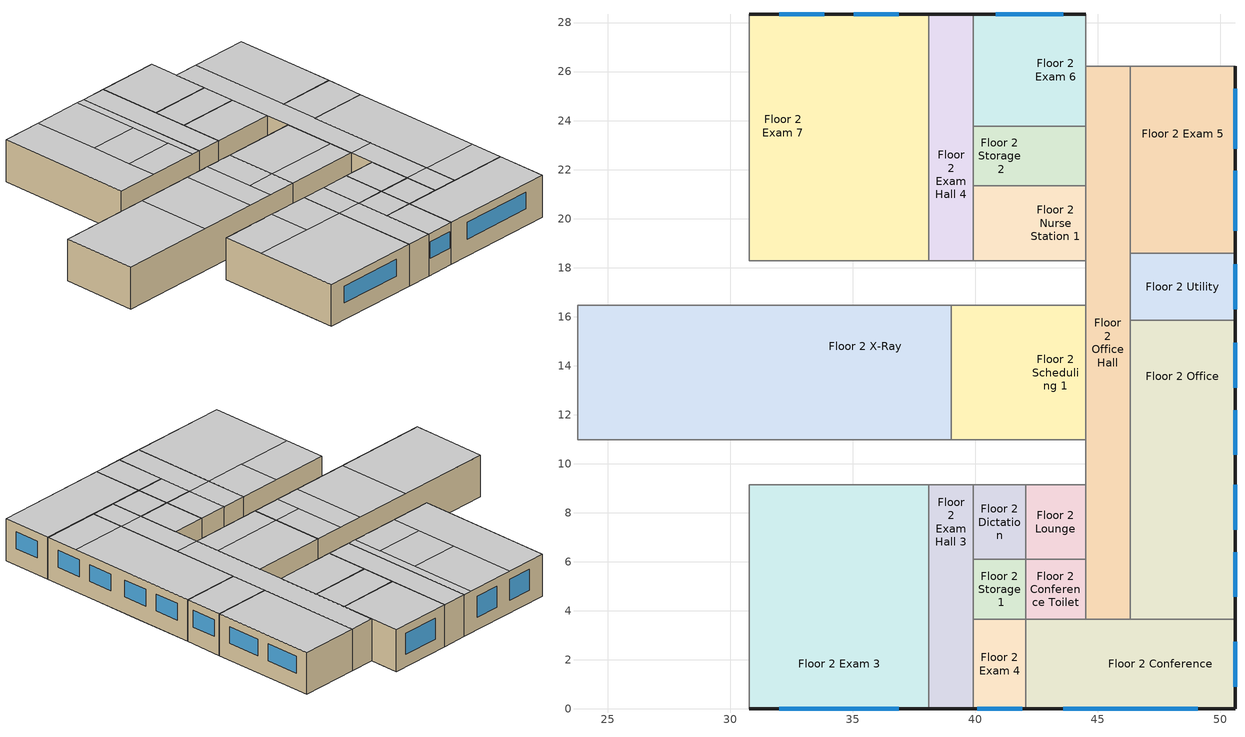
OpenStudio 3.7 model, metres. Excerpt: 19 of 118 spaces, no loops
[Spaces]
Floor 2 Exam 7
 floor to Floor 1 IT Room: 37.8,28.35 37.8,25.91 33.53,25.91 33.53,28.35 z3.05
 floor to Floor 1 IT Hall: 38.1,25.91 38.1,24.38 33.53,24.38 33.53,25.91 z3.05
 floor to Floor 1 Soil Hold: 38.1,28.35 38.1,25.91 37.8,25.91 37.8,28.35 z3.05
 floor to Floor 1 Lounge: 33.53,28.35 33.53,19.2 30.78,19.2 30.78,28.35 z3.05
 floor to Floor 1 Operating Room 3: 38.1,24.38 38.1,19.2 33.53,19.2 33.53,24.38 z3.05
 floor to Floor 1 Locker Room Hall: 38.1,19.2 38.1,18.29 30.78,18.29 30.78,19.2 z3.05
 wall outside: 38.1,28.35 30.78,28.35 z3.05:6.1
 wall to Floor 2 Exam Hall 5: 30.78,28.35 30.78,18.29 z3.05:6.1
 wall to Floor 2 Exam Hall 4: 38.1,18.29 38.1,28.35 z3.05:6.1
 wall to Floor 2 Work Hall: 30.78,18.29 38.1,18.29 z3.05:6.1
 window: 33.83,28.35 32,28.35 / 36.88,28.35 35.05,28.35 z3.96:5.49
 ceiling to Floor 3 Storage 2: 37.49,18.29 37.49,20.42 33.83,20.42 33.83,18.29 z6.1
 ceiling to Floor 3 Lounge: 38.1,18.29 38.1,28.35 37.49,28.35 37.49,18.29 z6.1
 ceiling to Floor 3 Lounge Toilet: 37.49,23.47 37.49,28.35 33.83,28.35 33.83,23.47 z6.1
 ceiling to Floor 3 Locker: 37.49,20.42 37.49,23.47 33.83,23.47 33.83,20.42 z6.1
 ceiling to Floor 3 Office: 33.83,18.29 33.83,28.35 30.78,28.35 30.78,18.29 z6.1
Floor 2 Exam 3
 floor to Floor 1 Recovery Room: 38.1,3.66 38.1,0 30.78,0 30.78,3.66 z3.05
 floor to Floor 1 Dictation: 34.75,9.14 34.75,8.84 32,8.84 32,9.14 z3.05
 floor to Floor 1 Nurse Toilet: 37.49,8.84 37.49,6.1 35.66,6.1 35.66,8.84 z3.05
 floor to Floor 1 Soil Work: 38.1,9.14 38.1,6.1 37.49,6.1 37.49,9.14 z3.05
 floor to Floor 1 Nurse Station: 32,8.84 32,6.1 30.78,6.1 30.78,8.84 z3.05
 floor to Floor 1 PACU: 35.66,8.84 35.66,6.1 32,6.1 32,8.84 z3.05
 floor to Floor 1 Nurse Hall: 38.1,6.1 38.1,3.66 30.78,3.66 30.78,6.1 z3.05
 floor to Floor 1 Clean: 32,9.14 32,8.84 30.78,8.84 30.78,9.14 z3.05
 floor to Floor 1 Soil: 37.49,9.14 37.49,8.84 34.75,8.84 34.75,9.14 z3.05
 wall outside: 30.78,0 38.1,0 z3.05:6.1
 wall to Floor 2 Exam Hall 2: 30.78,9.14 30.78,0 z3.05:6.1
 wall to Floor 2 Reception Hall: 38.1,9.14 30.78,9.14 z3.05:6.1
 wall to Floor 2 Exam Hall 3: 38.1,0 38.1,9.14 z3.05:6.1
 window: 32,0 36.88,0 z4.27:5.49
 ceiling to Floor 3 Physical Therapy 2: 38.1,6.1 38.1,9.14 35.05,9.14 35.05,6.1 z6.1
 ceiling to Floor 3 Physical Therapy 1: 38.1,0 38.1,6.1 30.78,6.1 30.78,0 z6.1
 ceiling to Floor 3 Treatment: 35.05,6.1 35.05,9.14 30.78,9.14 30.78,6.1 z6.1
Floor 2 Office
 floor to Floor 1 Operating Room 1: 50.6,7.01 50.6,3.66 46.33,3.66 46.33,7.01 z3.05
 floor to Floor 1 Sub-Sterile: 50.6,11.28 50.6,7.01 46.33,7.01 46.33,11.28 z3.05
 floor to Floor 1 Operating Room 2: 50.6,15.85 50.6,11.28 46.33,11.28 46.33,15.85 z3.05
 wall outside: 50.6,3.66 50.6,15.85 z3.05:6.1
 wall to Floor 2 Utility: 50.6,15.85 46.33,15.85 z3.05:6.1
 wall to Floor 2 Office Hall: 46.33,15.85 46.33,3.66 z3.05:6.1
 wall to Floor 2 Conference: 46.33,3.66 50.6,3.66 z3.05:6.1
 window: 50.6,10.36 50.6,12.19 / 50.6,4.57 50.6,6.4 / 50.6,13.11 50.6,14.94 z4.27:5.49; 50.6,7.32 50.6,9.14 z4.25:5.47
 ceiling to Floor 3 Work: 50.6,6.1 50.6,15.85 46.33,15.85 46.33,6.1 z6.1
 ceiling to Floor 3 Physical Therapy 1: 50.6,3.66 50.6,6.1 46.33,6.1 46.33,3.66 z6.1
Floor 2 Office Hall
 floor to Floor 1 Scrub: 46.33,11.28 46.33,7.01 44.5,7.01 44.5,11.28 z3.05
 floor to Floor 1 Utility Janitor: 46.33,20.73 46.33,18.59 44.5,18.59 44.5,20.73 z3.05
 floor to Floor 1 Utility Room: 46.33,26.21 46.33,20.73 44.5,20.73 44.5,26.21 z3.05
 floor to Floor 1 Operating Room 1: 46.33,7.01 46.33,3.66 44.5,3.66 44.5,7.01 z3.05
 floor to Floor 1 Operating Room 2: 46.33,18.59 46.33,11.28 44.5,11.28 44.5,18.59 z3.05
 wall to Floor 2 Storage 2: 44.5,23.77 44.5,21.34 z3.05:6.1
 wall to Floor 2 Utility: 46.33,15.85 46.33,18.59 z3.05:6.1
 wall to Floor 2 Reception Hall: 44.5,10.97 44.5,9.14 z3.05:6.1
 wall to Floor 2 Exam 6: 44.5,26.21 44.5,23.77 z3.05:6.1
 wall to Floor 2 Work Hall: 44.5,18.29 44.5,16.46 z3.05:6.1
 wall to Floor 2 Exam 5: 46.33,18.59 46.33,26.21 z3.05:6.1
 wall to Floor 2 Nurse Station 1: 44.5,21.34 44.5,18.29 z3.05:6.1
 wall to Floor 2 Lounge: 44.5,9.14 44.5,6.1 z3.05:6.1
 wall to Floor 2 Conference Toilet: 44.5,6.1 44.5,3.66 z3.05:6.1
 wall to Floor 2 Scheduling 1: 44.5,16.46 44.5,10.97 z3.05:6.1
 wall to NE Stair: 46.33,26.21 44.5,26.21 z3.05:6.1
 wall to Floor 2 Conference: 44.5,3.66 46.33,3.66 z3.05:6.1
 ceiling to Floor 3 Physical Therapy 1: 46.33,3.66 46.33,6.1 44.5,6.1 44.5,3.66 z6.1
 ceiling to Floor 3 Mechanical Hall: 46.33,10.97 46.33,26.21 44.5,26.21 44.5,10.97 z6.1
 ceiling to Floor 3 Physical Therapy 2: 46.33,6.1 46.33,10.97 44.5,10.97 44.5,6.1 z6.1
Floor 2 Exam Hall 3
 floor to Floor 1 Nurse Hall: 39.93,6.1 39.93,3.66 38.1,3.66 38.1,6.1 z3.05
 floor to Floor 1 Recovery Room: 39.32,3.66 39.32,0 38.1,0 38.1,3.66 z3.05
 floor to Floor 1 Soil Work: 39.93,9.14 39.93,6.1 38.1,6.1 38.1,9.14 z3.05
 floor to Floor 1 Anesthesia: 39.93,3.66 39.93,0 39.32,0 39.32,3.66 z3.05
 wall outside: 38.1,0 39.93,0 z3.05:6.1
 wall to Floor 2 Dictation: 39.93,6.1 39.93,9.14 z3.05:6.1
 wall to Floor 2 Reception Hall: 39.93,9.14 38.1,9.14 z3.05:6.1
 wall to Floor 2 Storage 1: 39.93,3.66 39.93,6.1 z3.05:6.1
 wall to Floor 2 Exam 4: 39.93,0 39.93,3.66 z3.05:6.1
 ceiling to Floor 3 Physical Therapy 1: 39.93,0 39.93,6.1 38.1,6.1 38.1,0 z6.1
 ceiling to Floor 3 Physical Therapy 2: 39.93,6.1 39.93,9.14 38.1,9.14 38.1,6.1 z6.1
Floor 2 Nurse Station 1
 floor to Floor 1 Locker Room Hall: 42.06,19.2 42.06,18.29 39.93,18.29 39.93,19.2 z3.05
 floor to Floor 1 Operating Room 3: 42.06,21.34 42.06,19.2 39.93,19.2 39.93,21.34 z3.05
 floor to Floor 1 Sterile Hall: 44.5,21.34 44.5,18.29 42.06,18.29 42.06,21.34 z3.05
 wall to Floor 2 Exam Hall 4: 39.93,21.34 39.93,18.29 z3.05:6.1
 wall to Floor 2 Work Hall: 39.93,18.29 44.5,18.29 z3.05:6.1
 wall to Floor 2 Storage 2: 44.5,21.34 39.93,21.34 z3.05:6.1
 ceiling to Floor 3 Lounge: 44.5,18.29 44.5,21.34 39.93,21.34 39.93,18.29 z6.1
Floor 2 Storage 2
 floor to Floor 1 Utility Hall: 44.5,23.77 44.5,23.47 42.06,23.47 42.06,23.77 z3.05
 floor to Floor 1 Operating Room 3: 42.06,23.77 42.06,21.34 39.93,21.34 39.93,23.77 z3.05
 floor to Floor 1 Sterile Hall: 44.5,23.47 44.5,21.34 42.06,21.34 42.06,23.47 z3.05
 wall to Floor 2 Exam Hall 4: 39.93,23.77 39.93,21.34 z3.05:6.1
 wall to Floor 2 Exam 6: 44.5,23.77 39.93,23.77 z3.05:6.1
 ceiling to Floor 3 Lounge: 44.5,21.34 44.5,23.77 39.93,23.77 39.93,21.34 z6.1
Floor 2 X-Ray
 floor to Floor 1 Soil: 37.49,13.11 37.49,10.97 34.75,10.97 34.75,13.11 z3.05
 floor to Floor 1 Sterile Storage: 39.01,16.46 39.01,13.11 32,13.11 32,16.46 z3.05
 floor to Floor 1 Nourishment: 29.26,16.46 29.26,10.97 27.13,10.97 27.13,16.46 z3.05
 floor to Floor 1 Clean: 32,13.11 32,10.97 29.26,10.97 29.26,13.11 z3.05
 floor to Floor 1 Humid: 32,14.94 32,13.11 29.26,13.11 29.26,14.94 z3.05
 floor to Floor 1 Dictation: 34.75,13.11 34.75,10.97 32,10.97 32,13.11 z3.05
 floor to Floor 1 Pre-Op Room 2: 27.13,16.46 27.13,10.97 23.77,10.97 23.77,16.46 z3.05
 floor to Floor 1 Clean Work: 39.01,13.11 39.01,10.97 37.49,10.97 37.49,13.11 z3.05
 floor to Floor 1 Nurse Janitor: 32,16.46 32,14.94 29.26,14.94 29.26,16.46 z3.05
 wall to Floor 2 Scheduling 1: 39.01,10.97 39.01,16.46 z3.05:6.1
 wall to Floor 2 Reception Hall: 23.77,10.97 39.01,10.97 z3.05:6.1
 wall to Floor 2 Work Hall: 39.01,16.46 23.77,16.46 z3.05:6.1
 wall to Floor 2 Scheduling 2: 23.77,16.46 23.77,10.97 z3.05:6.1
 ceiling to Floor 3 Humid: 36.88,10.97 36.88,16.46 35.05,16.46 35.05,10.97 z6.1
 ceiling to Floor 3 Treatment: 35.05,10.97 35.05,16.46 30.78,16.46 30.78,10.97 z6.1
 ceiling to Floor 3 Undeveloped 1: 30.78,10.97 30.78,16.46 23.77,16.46 23.77,10.97 z6.1
 ceiling to Floor 3 Physical Therapy Toilet: 39.01,12.8 39.01,16.46 36.88,16.46 36.88,12.8 z6.1
 ceiling to Floor 3 Dressing Room: 39.01,10.97 39.01,12.8 36.88,12.8 36.88,10.97 z6.1
Floor 2 Lounge
 floor to Floor 1 Sterile Hall: 44.5,9.14 44.5,6.1 42.06,6.1 42.06,9.14 z3.05
 wall to Floor 2 Reception Hall: 44.5,9.14 42.06,9.14 z3.05:6.1
 wall to Floor 2 Conference Toilet: 42.06,6.1 44.5,6.1 z3.05:6.1
 wall to Floor 2 Dictation: 42.06,9.14 42.06,6.1 z3.05:6.1
 ceiling to Floor 3 Physical Therapy 2: 44.5,6.1 44.5,9.14 42.06,9.14 42.06,6.1 z6.1
Floor 2 Exam Hall 4
 floor to Floor 1 Operating Room 3: 39.93,24.38 39.93,19.2 38.1,19.2 38.1,24.38 z3.05
 floor to Floor 1 Locker Room Hall: 39.93,19.2 39.93,18.29 38.1,18.29 38.1,19.2 z3.05
 floor to Floor 1 IT Hall: 39.93,25.91 39.93,24.38 38.1,24.38 38.1,25.91 z3.05
 floor to Floor 1 Soil Hold: 39.93,28.35 39.93,25.91 38.1,25.91 38.1,28.35 z3.05
 wall outside: 39.93,28.35 38.1,28.35 z3.05:6.1
 wall to Floor 2 Exam 6: 39.93,23.77 39.93,28.35 z3.05:6.1
 wall to Floor 2 Work Hall: 38.1,18.29 39.93,18.29 z3.05:6.1
 ceiling to Floor 3 Lounge: 39.93,18.29 39.93,28.35 38.1,28.35 38.1,18.29 z6.1
Floor 2 Scheduling 1
 floor to Floor 1 Sterile Storage: 42.06,16.46 42.06,13.11 39.01,13.11 39.01,16.46 z3.05
 floor to Floor 1 Clean Work: 42.06,13.11 42.06,10.97 39.01,10.97 39.01,13.11 z3.05
 floor to Floor 1 Sterile Hall: 44.5,16.46 44.5,10.97 42.06,10.97 42.06,16.46 z3.05
 wall to Floor 2 Work Hall: 44.5,16.46 39.01,16.46 z3.05:6.1
 wall to Floor 2 Reception Hall: 39.01,10.97 44.5,10.97 z3.05:6.1
 ceiling to Floor 3 Utility: 44.5,12.8 44.5,16.46 39.01,16.46 39.01,12.8 z6.1
 ceiling to Floor 3 Storage 1: 44.5,10.97 44.5,12.8 39.01,12.8 39.01,10.97 z6.1
Floor 2 Exam 6
 floor to Floor 1 Operating Room 3: 42.06,24.38 42.06,23.77 39.93,23.77 39.93,24.38 z3.05
 floor to Floor 1 IT Hall: 42.06,25.91 42.06,24.38 39.93,24.38 39.93,25.91 z3.05
 floor to Floor 1 Utility Hall: 44.5,28.35 44.5,23.77 42.06,23.77 42.06,28.35 z3.05
 floor to Floor 1 Bio Haz: 42.06,28.35 42.06,25.91 39.93,25.91 39.93,28.35 z3.05
 wall outside: 44.5,28.35 39.93,28.35 z3.05:6.1
 wall to NE Stair: 44.5,26.21 44.5,28.35 z3.05:6.1
 window: 43.59,28.35 40.84,28.35 z3.96:5.49
 ceiling to Floor 3 Lounge: 44.5,23.77 44.5,28.35 39.93,28.35 39.93,23.77 z6.1
Floor 2 Conference
 floor to Floor 1 Operating Room 1: 50.6,3.66 50.6,0 44.5,0 44.5,3.66 z3.05
 floor to Floor 1 Sterile Hall: 44.5,3.66 44.5,0 42.06,0 42.06,3.66 z3.05
 wall outside: 42.06,0 50.6,0 50.6,3.66 z3.05:6.1
 wall to Floor 2 Conference Toilet: 44.5,3.66 42.06,3.66 z3.05:6.1
 wall to Floor 2 Exam 4: 42.06,3.66 42.06,0 z3.05:6.1
 window: 50.6,0.91 50.6,2.74 / 43.59,0 49.07,0 z4.27:5.49
 ceiling to Floor 3 Physical Therapy 1: 50.6,0 50.6,3.66 42.06,3.66 42.06,0 z6.1
Floor 2 Exam 5
 floor to Floor 1 Utility Room: 50.6,26.21 50.6,20.73 46.33,20.73 46.33,26.21 z3.05
 floor to Floor 1 Electrical Room: 50.6,20.73 50.6,18.59 46.33,18.59 46.33,20.73 z3.05
 wall outside: 50.6,18.59 50.6,26.21 z3.05:6.1
 wall to Floor 2 Utility: 46.33,18.59 50.6,18.59 z3.05:6.1
 wall to NE Stair: 50.6,26.21 46.33,26.21 z3.05:6.1
 window: 50.6,19.51 50.6,21.95 / 50.6,22.86 50.6,25.3 z4.27:5.49
 ceiling to Floor 3 Mechanical: 50.6,18.59 50.6,26.21 46.33,26.21 46.33,18.59 z6.1
Floor 2 Dictation
 floor to Floor 1 Soil Work: 42.06,9.14 42.06,6.1 39.93,6.1 39.93,9.14 z3.05
 wall to Floor 2 Reception Hall: 42.06,9.14 39.93,9.14 z3.05:6.1
 wall to Floor 2 Storage 1: 39.93,6.1 42.06,6.1 z3.05:6.1
 ceiling to Floor 3 Physical Therapy 2: 42.06,6.1 42.06,9.14 39.93,9.14 39.93,6.1 z6.1
Floor 2 Exam 4
 floor to Floor 1 Anesthesia: 42.06,3.66 42.06,0 39.93,0 39.93,3.66 z3.05
 wall outside: 39.93,0 42.06,0 z3.05:6.1
 wall to Floor 2 Storage 1: 42.06,3.66 39.93,3.66 z3.05:6.1
 window: 40.08,0 41.91,0 z4.27:5.49
 ceiling to Floor 3 Physical Therapy 1: 42.06,0 42.06,3.66 39.93,3.66 39.93,0 z6.1
Floor 2 Storage 1
 floor to Floor 1 Nurse Hall: 42.06,6.1 42.06,3.66 39.93,3.66 39.93,6.1 z3.05
 wall to Floor 2 Conference Toilet: 42.06,3.66 42.06,6.1 z3.05:6.1
 ceiling to Floor 3 Physical Therapy 1: 42.06,3.66 42.06,6.1 39.93,6.1 39.93,3.66 z6.1
Floor 2 Utility
 floor to Floor 1 Operating Room 2: 50.6,18.59 50.6,15.85 46.33,15.85 46.33,18.59 z3.05
 wall outside: 50.6,15.85 50.6,18.59 z3.05:6.1
 window: 50.6,16.31 50.6,18.14 z4.27:5.49
 ceiling to Floor 3 Work: 50.6,15.85 50.6,18.59 46.33,18.59 46.33,15.85 z6.1
Floor 2 Conference Toilet
 floor to Floor 1 Sterile Hall: 44.5,6.1 44.5,3.66 42.06,3.66 42.06,6.1 z3.05
 ceiling to Floor 3 Physical Therapy 1: 44.5,3.66 44.5,6.1 42.06,6.1 42.06,3.66 z6.1
[Site]
Atlanta-Hartsfield Jackson Intl AP_GA_USA: Latitude {deg}=33.63; Longitude {deg}=-84.43; Time Zone {hr}=-5; Elevation {m}=308; Terrain=City
[Building]
-Outpatient-ASHRAE 169-2013-3A created: 2026-01-24 15:13:09 -0500: North Axis {deg}=0; Default Construction Set=90.1-2013 - Outpatient - ASHRAE 169-2013-3A; Standards Number of Stories=3; Standards Number of Above Ground Stories=3; Standards Building Type=Outpatient
[ClimateZones]
Climate Zone Institution Name 1=ASHRAE; Climate Zone Document Name 1=ANSI/ASHRAE Standard 169; Climate Zone Document Year 1=2006; Climate Zone Value 1=3A
[Site:WaterMainsTemperature]
Calculation Method=Correlation; Annual Average Outdoor Air Temperature {C}=16.6; Maximum Difference In Monthly Average Outdoor Air Temperatures {deltaC}=22.5
[SizingPeriod:DesignDay] Barometric Pressure {Pa}=97621; Rain Indicator=No; Snow Indicator=No; Day of Month=21; Daylight Saving Time Indicator=No; Humidity Condition Type=Wetbulb; Dry-Bulb Temperature Range Modifier Type=DefaultMultipliers
Name | Maximum Dry-Bulb Temperature {C} | Daily Dry-Bulb Temperature Range {deltaC} | Wind Speed {m/s} | Wind Direction {deg} | Month | Day Type | Wetbulb or DewPoint at Maximum Dry-Bulb {C} | Solar Model Indicator | ASHRAE Clear Sky Optical Depth for Beam Irradiance | ASHRAE Clear Sky Optical Depth for Diffuse Irradiance | Sky Clearness
Atlanta-Hartsfield.Jackson.Intl.AP_GA_USA Ann Clg .4% Condns DB=>MWB | 34.4 | 9.5 | 4 | 300 | 7 | SummerDesignDay | 23.5 | ASHRAETau | 0.556 | 1.779
Atlanta-Hartsfield.Jackson.Intl.AP_GA_USA Ann Htg 99.6% Condns DB | -6.3 | 0 | 5.3 | 320 | 1 | WinterDesignDay | -6.3 | ASHRAEClearSky |  |  | 0
[Site:GroundTemperature:FCfactorMethod]
January Ground Temperature {C}=16; February Ground Temperature {C}=11.9; March Ground Temperature {C}=7.7; April Ground Temperature {C}=4; May Ground Temperature {C}=7.9; June Ground Temperature {C}=13.8; July Ground Temperature {C}=17.2; August Ground Temperature {C}=20.8; September Ground Temperature {C}=24.8; October Ground Temperature {C}=26.1; November Ground Temperature {C}=26.5; December Ground Temperature {C}=22.5
[Material:NoMass] Thermal Absorptance=0.9; Solar Absorptance=0.7
Name | Roughness | Thermal Resistance {m2-K/W} | Visible Absorptance
CP02 CARPET PAD | VeryRough | 0.21648 | 0.8
Typical Insulation R-10.94 | Smooth | 1.92744 | 0.7
Typical Carpet Pad | Smooth | 0.21648 | 0.8
Typical Insulation R-10.81 | Smooth | 1.90342 | 0.7
Typical Insulation R-24.52 | Smooth | 4.31889 | 0.7
Typical Insulation R-0.58 | Smooth | 0.101875 | 0.7
Typical Insulation R-1.15 | Smooth | 0.202527 | 0.7
[Material]
Name | Roughness | Thickness {m} | Conductivity {W/m-K} | Density {kg/m3} | Specific Heat {J/kg-K} | Thermal Absorptance | Solar Absorptance | Visible Absorptance
100mm Normalweight concrete floor | MediumSmooth | 0.1016 | 2.31 | 2322 | 832
G01 13mm gypsum board | Smooth | 0.0127 | 0.16 | 800 | 1090 | 0.9 | 0.7 | 0.5
4 in. Normalweight Concrete Floor | MediumRough | 0.1016 | 2.31 | 2322 | 832 | 0.9 | 0.7 | 0.7
25mm Stucco | Smooth | 0.0254 | 0.72 | 1856 | 840 | 0.9 | 0.7 | 0.7
5/8 in. Gypsum Board | MediumSmooth | 0.0159 | 0.16 | 800 | 1090 | 0.9 | 0.7 | 0.7
Roof Membrane - Highly Reflective | VeryRough | 0.0095 | 0.16 | 1121.29 | 1460 | 0.75 | 0.45 | 0.7
Metal Roof Surface; F08 Metal surface | Smooth | 0.0008 | 45.28 | 7824 | 500 | 0.9 | 0.7 | 0.7
8 in. Normalweight Concrete Floor | MediumRough | 0.2032 | 2.31 | 2322 | 832 | 0.9 | 0.7 | 0.7
8 in. Concrete Block Basement Wall | MediumRough | 0.2032 | 1.326 | 1842 | 912 | 0.9 | 0.7 | 0.7
G05 25mm wood | MediumSmooth | 0.0254 | 0.15 | 608 | 1630 | 0.9 | 0.5 | 0.5
Std Wood 6inch | MediumSmooth | 0.15 | 0.12 | 540 | 1210 | 0.9 | 0.7 | 0.7
[DefaultConstructionSet]
90.1-2013 - Outpatient - ASHRAE 169-2013-3A: Default Exterior Surface Constructions=Default Surface Constructions 1; Default Interior Surface Constructions=Default Surface Constructions 2; Default Ground Contact Surface Constructions=Default Surface Constructions 3; Default Exterior SubSurface Constructions=Default Sub Surface Constructions 1; Default Interior SubSurface Constructions=Default Sub Surface Constructions 2; Interior Partition Construction=Typical Interior Partition
[DefaultSurfaceConstructions]
Name | Floor Construction | Wall Construction | Roof Ceiling Construction
Default Surface Constructions 1 | Typical Insulated Exterior Mass Floor R-13.51 | Typical Insulated Steel Framed Exterior Wall R-12.99 | Typical IEAD Roof - Highly Reflective R-25.64
Default Surface Constructions 2 | Typical Interior Floor | Typical Interior Wall | Typical Interior Ceiling
Default Surface Constructions 3 | Typical Insulated Carpeted 8in Slab Floor | Typical Insulated Basement Mass Wall
[Construction]
Typical Insulated Exterior Mass Floor R-13.51: Typical Insulation R-10.94, 4 in. Normalweight Concrete Floor, Typical Carpet Pad
Typical Insulated Steel Framed Exterior Wall R-12.99: 25mm Stucco, 5/8 in. Gypsum Board, Typical Insulation R-10.81, 5/8 in. Gypsum Board
Typical IEAD Roof - Highly Reflective R-25.64: Roof Membrane - Highly Reflective, Typical Insulation R-24.52, Metal Roof Surface
Typical Interior Floor: 100mm Normalweight concrete floor, CP02 CARPET PAD
Typical Interior Wall: G01 13mm gypsum board, G01 13mm gypsum board
Typical Interior Ceiling: CP02 CARPET PAD, 100mm Normalweight concrete floor
Typical Insulated Carpeted 8in Slab Floor: 8 in. Normalweight Concrete Floor, Typical Carpet Pad
Typical Insulated Basement Mass Wall: 8 in. Concrete Block Basement Wall
U 0.55 SHGC 0.25: Glass_2175_LayerAvg, Gap_1_W_0_0032, Glass_2022F_LayerAvg
Typical Insulated Metal Door R-1.43: F08 Metal surface, Typical Insulation R-0.58
U 0.60 SHGC 0.25 Dbl 2.5mm air: Glass_2175_LayerAvg, Gap_1_W_0_0025, Glass_2022F_LayerAvg
Typical Overhead Door R-2.0: Typical Insulation R-1.15
Window_U_0.55_SHGC_0.35_Skylight_Frame_Width_0.709_in: Glass_2052_LayerAvg, Gap_1_W_0_0038, Glass_2027F_LayerAvg
Typical Interior Window: Clear 3mm
Typical Interior Door; Typical Interior Partition: G05 25mm wood
InteriorFurnishings: Std Wood 6inch
[DefaultSubSurfaceConstructions]
Name | Fixed Window Construction | Operable Window Construction | Door Construction | Glass Door Construction | Overhead Door Construction | Skylight Construction | Tubular Daylight Dome Construction | Tubular Daylight Diffuser Construction
Default Sub Surface Constructions 1 | U 0.55 SHGC 0.25 | U 0.55 SHGC 0.25 | Typical Insulated Metal Door R-1.43 | U 0.60 SHGC 0.25 Dbl 2.5mm air | Typical Overhead Door R-2.0 | Window_U_0.55_SHGC_0.35_Skylight_Frame_Width_0.709_in | Typical Interior Window | Typical Interior Window
Default Sub Surface Constructions 2 | Typical Interior Window | Typical Interior Window | Typical Interior Door
[WindowMaterial:Glazing] Optical Data Type=SpectralAverage; Infrared Transmittance at Normal Incidence=0; Back Side Infrared Hemispherical Emissivity=0.84; Dirt Correction Factor for Solar and Visible Transmittance=1; Solar Diffusing=No
Name | Thickness {m} | Solar Transmittance at Normal Incidence | Front Side Solar Reflectance at Normal Incidence | Back Side Solar Reflectance at Normal Incidence | Visible Transmittance at Normal Incidence | Front Side Visible Reflectance at Normal Incidence | Back Side Visible Reflectance at Normal Incidence | Front Side Infrared Hemispherical Emissivity | Conductivity {W/m-K}
Glass_2175_LayerAvg | 0.0086 | 0.167758 | 0.217606 | 0.437978 | 0.416044 | 0.078729 | 0.10654 | 0.84 | 1
Glass_2022F_LayerAvg | 0.0039 | 0.355897 | 0.394095 | 0.265645 | 0.677694 | 0.042734 | 0.05547 | 0.046 | 1
Glass_2052_LayerAvg | 0.00837 | 0.507767 | 0.054228 | 0.0544931 | 0.586833 | 0.05805 | 0.058397 | 0.84 | 1
Glass_2027F_LayerAvg | 0.004 | 0.369744 | 0.470069 | 0.340935 | 0.765222 | 0.0546 | 0.073741 | 0.03675 | 1
Clear 3mm | 0.003 | 0.837 | 0.075 | 0.075 | 0.898 | 0.081 | 0.081 | 0.84 | 0.9
[WindowMaterial:Gas] Gas Type=Air
Name | Thickness {m}
Gap_1_W_0_0032 | 0.0032
Gap_1_W_0_0025 | 0.0025
Gap_1_W_0_0038 | 0.0038
[Space] Building Story=Building Story 2; Part of Total Floor Area=Yes
Name | Space Type | Thermal Zone
Floor 2 Exam 7 | Outpatient Exam | Floor 2 Exam 7 ZN
Floor 2 Exam 3 | Outpatient Exam | Floor 2 Exam 3 ZN
Floor 2 Scheduling 1 | Outpatient Office | Floor 2 Scheduling 1 ZN
Floor 2 Office | Outpatient Office | Floor 2 Office ZN
Floor 2 Nurse Station 1 | Outpatient NurseStation | Floor 2 Nurse Station 1 ZN
Floor 2 Dictation | Outpatient Office | Floor 2 Dictation ZN
Floor 2 Office Hall | Outpatient Hall | Floor 2 Office Hall ZN
Floor 2 Exam Hall 3 | Outpatient Hall | Floor 2 Exam Hall 3 ZN
Floor 2 Conference Toilet | Outpatient Toilet | Floor 2 Conference Toilet ZN
Floor 2 Storage 2 | Outpatient Janitor | Floor 2 Storage 2 ZN
Floor 2 Exam 4 | Outpatient Exam | Floor 2 Exam 4 ZN
Floor 2 Conference | Outpatient Conference | Floor 2 Conference ZN
Floor 2 X-Ray | Outpatient Xray | Floor 2 X-Ray ZN
Floor 2 Lounge | Outpatient Lounge | Floor 2 Lounge ZN
Floor 2 Utility | Outpatient Janitor | Floor 2 Utility ZN
Floor 2 Exam Hall 4 | Outpatient Hall | Floor 2 Exam Hall 4 ZN
Floor 2 Exam 6 | Outpatient Exam | Floor 2 Exam 6 ZN
Floor 2 Exam 5 | Outpatient Exam | Floor 2 Exam 5 ZN
Floor 2 Storage 1 | Outpatient Janitor | Floor 2 Storage 1 ZN
[BuildingStory]
Building Story 2: Nominal Z Coordinate {m}=3.048
[SpaceType] Standards Building Type=Outpatient
Name | Default Schedule Set | Design Specification Outdoor Air Object | Standards Space Type
Outpatient Conference | Outpatient Conference Schedule Set | Outpatient Conference Ventilation | Conference
Outpatient Exam | Outpatient Exam Schedule Set | Outpatient Exam Ventilation | Exam
Outpatient Hall | Outpatient Hall Schedule Set | Outpatient Hall Ventilation | Hall
Outpatient Janitor | Outpatient Janitor Schedule Set | Outpatient Janitor Ventilation | Janitor
Outpatient Lounge | Outpatient Lounge Schedule Set | Outpatient Lounge Ventilation | Lounge
Outpatient NurseStation | Outpatient NurseStation Schedule Set | Outpatient NurseStation Ventilation | NurseStation
Outpatient Office | Outpatient Office Schedule Set | Outpatient Office Ventilation | Office
Outpatient Toilet | Outpatient Toilet Schedule Set | Outpatient Toilet Ventilation | Toilet
Outpatient Xray | Outpatient Xray Schedule Set | Outpatient Xray Ventilation | Xray
[People:Definition] Number of People Calculation Method=People/Area; Fraction Radiant=0.3
Name | People per Space Floor Area {person/m2}
Outpatient Conference People Definition | 0.537657
Outpatient Exam People Definition; Outpatient NurseStation People Definition; Outpatient Xray People Definition | 0.215493
Outpatient Lounge People Definition | 0.161566
Outpatient Office People Definition | 0.0538196
[People] Work Efficiency Schedule=Work Efficiency Schedule; Clothing Insulation Schedule=Clothing Schedule; Air Velocity Schedule=Air Velocity Schedule; Multiplier=1
Name | People Definition | Space or SpaceType
Outpatient Conference People | Outpatient Conference People Definition | Outpatient Conference
Outpatient Exam People | Outpatient Exam People Definition | Outpatient Exam
Outpatient Lounge People | Outpatient Lounge People Definition | Outpatient Lounge
Outpatient NurseStation People | Outpatient NurseStation People Definition | Outpatient NurseStation
Outpatient Office People | Outpatient Office People Definition | Outpatient Office
Outpatient Xray People | Outpatient Xray People Definition | Outpatient Xray
[Lights:Definition] Design Level Calculation Method=Watts/Area; Fraction Radiant=0.7; Fraction Visible=0.2; Return Air Fraction=0
Name | Watts per Space Floor Area {W/m2}
Outpatient Conference Lights Definition | 13.2396
Outpatient Exam Lights Definition | 17.8681
Outpatient Hall Lights Definition | 10.6563
Outpatient Janitor Lights Definition | 6.78126
Outpatient Lounge Lights Definition | 9.9028
Outpatient NurseStation Lights Definition | 7.64238
Outpatient Office Lights Definition | 11.9479
Outpatient Toilet Lights Definition | 10.5486
Outpatient Xray Lights Definition | 16.2535
[Lights] Fraction Replaceable=1
Name | Lights Definition | Space or SpaceType
Outpatient Conference Lights | Outpatient Conference Lights Definition | Outpatient Conference
Outpatient Exam Lights | Outpatient Exam Lights Definition | Outpatient Exam
Outpatient Hall Lights | Outpatient Hall Lights Definition | Outpatient Hall
Outpatient Janitor Lights | Outpatient Janitor Lights Definition | Outpatient Janitor
Outpatient Lounge Lights | Outpatient Lounge Lights Definition | Outpatient Lounge
Outpatient NurseStation Lights | Outpatient NurseStation Lights Definition | Outpatient NurseStation
Outpatient Office Lights | Outpatient Office Lights Definition | Outpatient Office
Outpatient Toilet Lights | Outpatient Toilet Lights Definition | Outpatient Toilet
Outpatient Xray Lights | Outpatient Xray Lights Definition | Outpatient Xray
[ElectricEquipment:Definition] Design Level Calculation Method=Watts/Area; Fraction Latent=0; Fraction Radiant=0.5; Fraction Lost=0
Name | Watts per Space Floor Area {W/m2}
Outpatient Conference Elec Equip Definition | 10.7639
Outpatient Exam Elec Equip Definition; Outpatient Office Elec Equip Definition | 11.8403
Outpatient Hall Elec Equip Definition; Outpatient Toilet Elec Equip Definition | 4.30556
Outpatient Janitor Elec Equip Definition | 1.07639
Outpatient Lounge Elec Equip Definition | 32.2917
Outpatient NurseStation Elec Equip Definition | 21.5278
Outpatient Xray Elec Equip Definition | 107.639
[ElectricEquipment]
Name | Electric Equipment Definition | Space or SpaceType
Outpatient Conference Elec Equip | Outpatient Conference Elec Equip Definition | Outpatient Conference
Outpatient Exam Elec Equip | Outpatient Exam Elec Equip Definition | Outpatient Exam
Outpatient Hall Elec Equip | Outpatient Hall Elec Equip Definition | Outpatient Hall
Outpatient Janitor Elec Equip | Outpatient Janitor Elec Equip Definition | Outpatient Janitor
Outpatient Lounge Elec Equip | Outpatient Lounge Elec Equip Definition | Outpatient Lounge
Outpatient NurseStation Elec Equip | Outpatient NurseStation Elec Equip Definition | Outpatient NurseStation
Outpatient Office Elec Equip | Outpatient Office Elec Equip Definition | Outpatient Office
Outpatient Toilet Elec Equip | Outpatient Toilet Elec Equip Definition | Outpatient Toilet
Outpatient Xray Elec Equip | Outpatient Xray Elec Equip Definition | Outpatient Xray
[DesignSpecification:OutdoorAir]
Name | Outdoor Air Method | Outdoor Air Flow per Person {m3/s-person} | Outdoor Air Flow per Floor Area {m3/s-m2} | Outdoor Air Flow Air Changes per Hour {1/hr}
Outpatient Conference Ventilation; Outpatient Lounge Ventilation; Outpatient NurseStation Ventilation; Outpatient Office Ventilation | Sum | 0.00235974 | 0.0003048
Outpatient Exam Ventilation; Outpatient Xray Ventilation | Sum |  | 0.001524
Outpatient Hall Ventilation | Sum |  | 0.0003048
Outpatient Janitor Ventilation | Sum |  | 0.0006096
Outpatient Toilet Ventilation |  | 0 | 0 | 0
[DefaultScheduleSet] Number of People Schedule=OutPatientHealthCare BLDG_OCC_SCH; People Activity Level Schedule=OutPatientHealthCare ACTIVITY_SCH; Infiltration Schedule=OutPatientHealthCare INFIL_SCH
Name | Lighting Schedule | Electric Equipment Schedule
Outpatient Conference Schedule Set | OutPatientHealthCare BLDG_LIGHT_SCH | OutPatientHealthCare BLDG_EQUIP_SCH_BASE
Outpatient Exam Schedule Set; Outpatient Xray Schedule Set | OutPatientHealthCare BLDG_LIGHT_EXAM_SCH | OutPatientHealthCare BLDG_EQUIP_SCH_2013
Outpatient Hall Schedule Set | OutPatientHealthCare BLDG_LIGHT_CORRIDOR_SCH | OutPatientHealthCare BLDG_EQUIP_SCH_2013
Outpatient Janitor Schedule Set | OutPatientHealthCare BLDG_LIGHT_STORAGE_SCH_20102013 | OutPatientHealthCare BLDG_EQUIP_SCH_2013
Outpatient Lounge Schedule Set; Outpatient NurseStation Schedule Set; Outpatient Toilet Schedule Set | OutPatientHealthCare BLDG_LIGHT_SCH | OutPatientHealthCare BLDG_EQUIP_SCH_2013
Outpatient Office Schedule Set | OutPatientHealthCare BLDG_LIGHT_OFFICE_SCH_20102013 | OutPatientHealthCare BLDG_EQUIP_SCH_2013
[ThermostatSetpoint:DualSetpoint] Heating Setpoint Temperature Schedule=OutPatientHealthCare HTGSETP_SCH_YES_OPTIMUM
Name | Cooling Setpoint Temperature Schedule
Outpatient Conference Thermostat 1; Outpatient Toilet Thermostat 5; Outpatient Office Thermostat 5; Outpatient Exam Thermostat 3; Outpatient Exam Thermostat 4; Outpatient Exam Thermostat 5; Outpatient Exam Thermostat 6; Outpatient Exam Thermostat 7; Outpatient Hall Thermostat 12; Outpatient Hall Thermostat 13; Outpatient Lounge Thermostat 2; Outpatient NurseStation Thermostat 3; Outpatient Office Thermostat 6; Outpatient Hall Thermostat 16; Outpatient Office Thermostat 7; Outpatient Xray Thermostat 1 | OutPatientHealthCare CLGSETP_SCH_YES_OPTIMUM
Outpatient Janitor Thermostat 7; Outpatient Janitor Thermostat 8; Outpatient Janitor Thermostat 10 | OutPatientHealthCare CLGSETP_SCH_NO_SETBACK
[SpaceInfiltration:DesignFlowRate] Schedule=OutPatientHealthCare INFIL_SCH; Design Flow Rate Calculation Method=Flow/ExteriorArea; Flow per Exterior Surface Area {m3/s-m2}=0.000569573; Constant Term Coefficient=0; Temperature Term Coefficient=0; Velocity Term Coefficient=0.224; Velocity Squared Term Coefficient=0
Name | Space or SpaceType
Floor 2 Conference Infiltration | Floor 2 Conference
Floor 2 Exam 3 Infiltration | Floor 2 Exam 3
Floor 2 Exam 4 Infiltration | Floor 2 Exam 4
Floor 2 Exam 5 Infiltration | Floor 2 Exam 5
Floor 2 Exam 6 Infiltration | Floor 2 Exam 6
Floor 2 Exam 7 Infiltration | Floor 2 Exam 7
Floor 2 Exam Hall 3 Infiltration | Floor 2 Exam Hall 3
Floor 2 Exam Hall 4 Infiltration | Floor 2 Exam Hall 4
Floor 2 Office Infiltration | Floor 2 Office
Floor 2 Utility Infiltration | Floor 2 Utility
[ThermalZone] Use Ideal Air Loads=No
Name | Primary Daylighting Control | Fraction of Zone Controlled by Primary Daylighting Control | Secondary Daylighting Control | Fraction of Zone Controlled by Secondary Daylighting Control | Thermostat
Floor 2 Conference ZN | Floor 2 Conference Daylt Sensor 1 | 0.738 | Floor 2 Conference Daylt Sensor 2 | 0.226 | Outpatient Conference Thermostat 1
Floor 2 Conference Toilet ZN |  |  |  |  | Outpatient Toilet Thermostat 5
Floor 2 Dictation ZN |  |  |  |  | Outpatient Office Thermostat 5
Floor 2 Exam 3 ZN | Floor 2 Exam 3 Daylt Sensor 1 | 0.267 | Floor 2 Exam 3 Daylt Sensor 2 | 0.267 | Outpatient Exam Thermostat 3
Floor 2 Exam 4 ZN |  |  |  |  | Outpatient Exam Thermostat 4
Floor 2 Exam 5 ZN | Floor 2 Exam 5 Daylt Sensor 1 | 0.571 | Floor 2 Exam 5 Daylt Sensor 2 | 0.428 | Outpatient Exam Thermostat 5
Floor 2 Exam 6 ZN | Floor 2 Exam 6 Daylt Sensor 1 | 0.533 | Floor 2 Exam 6 Daylt Sensor 2 | 0.466 | Outpatient Exam Thermostat 6
Floor 2 Exam 7 ZN | Floor 2 Exam 7 Daylt Sensor 1 | 0.242 | Floor 2 Exam 7 Daylt Sensor 2 | 0.242 | Outpatient Exam Thermostat 7
Floor 2 Exam Hall 3 ZN |  |  |  |  | Outpatient Hall Thermostat 12
Floor 2 Exam Hall 4 ZN |  |  |  |  | Outpatient Hall Thermostat 13
Floor 2 Lounge ZN |  |  |  |  | Outpatient Lounge Thermostat 2
Floor 2 Nurse Station 1 ZN |  |  |  |  | Outpatient NurseStation Thermostat 3
Floor 2 Office ZN | Floor 2 Office Daylt Sensor 1 | 0.571 | Floor 2 Office Daylt Sensor 2 | 0.428 | Outpatient Office Thermostat 6
Floor 2 Office Hall ZN |  |  |  |  | Outpatient Hall Thermostat 16
Floor 2 Scheduling 1 ZN |  |  |  |  | Outpatient Office Thermostat 7
Floor 2 Storage 1 ZN |  |  |  |  | Outpatient Janitor Thermostat 7
Floor 2 Storage 2 ZN |  |  |  |  | Outpatient Janitor Thermostat 8
Floor 2 Utility ZN |  |  |  |  | Outpatient Janitor Thermostat 10
Floor 2 X-Ray ZN |  |  |  |  | Outpatient Xray Thermostat 1
[InternalMass:Definition]
Internal Mass Definition 1: Construction=InteriorFurnishings; Design Level Calculation Method=SurfaceArea/Area; Surface Area per Space Floor Area=2
[InternalMass] Internal Mass Definition=Internal Mass Definition 1; Multiplier=1
Name | Space or SpaceType
Floor 2 Storage 1 Mass | Floor 2 Storage 1
Floor 2 Exam 5 Mass | Floor 2 Exam 5
Floor 2 Exam 6 Mass | Floor 2 Exam 6
Floor 2 Lounge Mass | Floor 2 Lounge
Floor 2 X-Ray Mass | Floor 2 X-Ray
Floor 2 Exam 4 Mass | Floor 2 Exam 4
Floor 2 Storage 2 Mass | Floor 2 Storage 2
Floor 2 Conference Toilet Mass | Floor 2 Conference Toilet
Floor 2 Conference Mass | Floor 2 Conference
Floor 2 Exam 3 Mass | Floor 2 Exam 3
Floor 2 Exam Hall 4 Mass | Floor 2 Exam Hall 4
Floor 2 Exam 7 Mass | Floor 2 Exam 7
Floor 2 Utility Mass | Floor 2 Utility
Floor 2 Exam Hall 3 Mass | Floor 2 Exam Hall 3
Floor 2 Dictation Mass | Floor 2 Dictation
Floor 2 Scheduling 1 Mass | Floor 2 Scheduling 1
Floor 2 Nurse Station 1 Mass | Floor 2 Nurse Station 1
Floor 2 Office Mass | Floor 2 Office
Floor 2 Office Hall Mass | Floor 2 Office Hall
[Exterior:Lights:Definition]
Name | Design Level {W}
Occ Sensing Exterior Lights Def | 8297.7
NonDimming Exterior Lights Def | 173.8
[Exterior:Lights] Control Option=AstronomicalClock
Name | Exterior Lights Definition | Schedule
Occ Sensing Exterior Lights Def | Occ Sensing Exterior Lights Def | OutPatientHealthCare Exterior_lighting_schedule_b
NonDimming Exterior Lights Def | NonDimming Exterior Lights Def | OutPatientHealthCare Exterior_lighting_schedule_a
[Daylighting:Control] Position Z-Coordinate {m}=0.762; Lighting Control Type=Stepped; Minimum Input Power Fraction for Continuous Dimming Control=0.3; Minimum Light Output Fraction for Continuous Dimming Control=0.2; Number of Stepped Control Steps=3; Probability Lighting will be Reset When Needed in Manual Stepped Control=1; Maximum Allowable Discomfort Glare Index=22
Name | Space | Position X-Coordinate {m} | Position Y-Coordinate {m} | Illuminance Setpoint {lux}
Floor 2 Conference Daylt Sensor 1 | Floor 2 Conference | -4.2672 | 1.609344 | 323
Floor 2 Conference Daylt Sensor 2 | Floor 2 Conference | -4.2672 | 3.243072 | 323
Floor 2 Exam 3 Daylt Sensor 1 | Floor 2 Exam 3 | 3.6576 | 1.609344 | 375
Floor 2 Exam 3 Daylt Sensor 2 | Floor 2 Exam 3 | 3.6576 | 3.243072 | 375
Floor 2 Exam 5 Daylt Sensor 1 | Floor 2 Exam 5 | -1.60934 | 5.4864 | 375
Floor 2 Exam 5 Daylt Sensor 2 | Floor 2 Exam 5 | -3.24307 | 5.4864 | 375
Floor 2 Exam 6 Daylt Sensor 1 | Floor 2 Exam 6 | -2.286 | -1.60934 | 375
Floor 2 Exam 6 Daylt Sensor 2 | Floor 2 Exam 6 | -2.286 | -3.24307 | 375
Floor 2 Exam 7 Daylt Sensor 1 | Floor 2 Exam 7 | -2.1336 | -1.60934 | 375
Floor 2 Exam 7 Daylt Sensor 2 | Floor 2 Exam 7 | -2.1336 | -3.24307 | 375
Floor 2 Office Daylt Sensor 1 | Floor 2 Office | -1.59925 | 4.5721 | 323
Floor 2 Office Daylt Sensor 2 | Floor 2 Office | -3.22272 | 4.5721 | 323
[Schedule:Ruleset]
Name | Default Day Schedule | Summer Design Day Schedule | Winter Design Day Schedule
Clothing Schedule | Clothing Schedule Default Winter Clothes
Air Velocity Schedule | Air Velocity Schedule Default
Work Efficiency Schedule | Work Efficiency Schedule Default
OutPatientHealthCare BLDG_OCC_SCH | OutPatientHealthCare BLDG_OCC_SCH Default | OutPatientHealthCare BLDG_OCC_SCH Summer Design Day | OutPatientHealthCare BLDG_OCC_SCH Winter Design Day
OutPatientHealthCare ACTIVITY_SCH | OutPatientHealthCare ACTIVITY_SCH Default | OutPatientHealthCare ACTIVITY_SCH Summer Design Day | OutPatientHealthCare ACTIVITY_SCH Winter Design Day
OutPatientHealthCare BLDG_LIGHT_SCH | OutPatientHealthCare BLDG_LIGHT_SCH Default | OutPatientHealthCare BLDG_LIGHT_SCH Summer Design Day | OutPatientHealthCare BLDG_LIGHT_SCH Winter Design Day
OutPatientHealthCare BLDG_EQUIP_SCH_2013 | OutPatientHealthCare BLDG_EQUIP_SCH_2013 Default | OutPatientHealthCare BLDG_EQUIP_SCH_2013 Summer Design Day | OutPatientHealthCare BLDG_EQUIP_SCH_2013 Winter Design Day
OutPatientHealthCare INFIL_SCH | OutPatientHealthCare INFIL_SCH Default | OutPatientHealthCare INFIL_SCH Summer Design Day | OutPatientHealthCare INFIL_SCH Winter Design Day
OutPatientHealthCare HTGSETP_SCH_YES_OPTIMUM | OutPatientHealthCare HTGSETP_SCH_YES_OPTIMUM Default | OutPatientHealthCare HTGSETP_SCH_YES_OPTIMUM Summer Design Day | OutPatientHealthCare HTGSETP_SCH_YES_OPTIMUM Winter Design Day
OutPatientHealthCare CLGSETP_SCH_YES_OPTIMUM | OutPatientHealthCare CLGSETP_SCH_YES_OPTIMUM Default | OutPatientHealthCare CLGSETP_SCH_YES_OPTIMUM Summer Design Day | OutPatientHealthCare CLGSETP_SCH_YES_OPTIMUM Winter Design Day
OutPatientHealthCare BLDG_EQUIP_SCH_BASE | OutPatientHealthCare BLDG_EQUIP_SCH_BASE Default | OutPatientHealthCare BLDG_EQUIP_SCH_BASE Summer Design Day | OutPatientHealthCare BLDG_EQUIP_SCH_BASE Winter Design Day
OutPatientHealthCare BLDG_LIGHT_EXAM_SCH | OutPatientHealthCare BLDG_LIGHT_EXAM_SCH Default | OutPatientHealthCare BLDG_LIGHT_EXAM_SCH Summer Design Day | OutPatientHealthCare BLDG_LIGHT_EXAM_SCH Winter Design Day
OutPatientHealthCare BLDG_LIGHT_CORRIDOR_SCH | OutPatientHealthCare BLDG_LIGHT_CORRIDOR_SCH Default | OutPatientHealthCare BLDG_LIGHT_CORRIDOR_SCH Summer Design Day | OutPatientHealthCare BLDG_LIGHT_CORRIDOR_SCH Winter Design Day
OutPatientHealthCare BLDG_LIGHT_STORAGE_SCH_20102013 | OutPatientHealthCare BLDG_LIGHT_STORAGE_SCH_20102013 Default | OutPatientHealthCare BLDG_LIGHT_STORAGE_SCH_20102013 Summer Design Day | OutPatientHealthCare BLDG_LIGHT_STORAGE_SCH_20102013 Winter Design Day
OutPatientHealthCare CLGSETP_SCH_NO_SETBACK | OutPatientHealthCare CLGSETP_SCH_NO_SETBACK Default | OutPatientHealthCare CLGSETP_SCH_NO_SETBACK Summer Design Day | OutPatientHealthCare CLGSETP_SCH_NO_SETBACK Winter Design Day
OutPatientHealthCare BLDG_LIGHT_OFFICE_SCH_20102013 | OutPatientHealthCare BLDG_LIGHT_OFFICE_SCH_20102013 Default | OutPatientHealthCare BLDG_LIGHT_OFFICE_SCH_20102013 Summer Design Day | OutPatientHealthCare BLDG_LIGHT_OFFICE_SCH_20102013 Winter Design Day
OutPatientHealthCare Exterior_lighting_schedule_b | OutPatientHealthCare Exterior_lighting_schedule_b Default | OutPatientHealthCare Exterior_lighting_schedule_b Summer Design Day | OutPatientHealthCare Exterior_lighting_schedule_b Winter Design Day
OutPatientHealthCare Exterior_lighting_schedule_a | OutPatientHealthCare Exterior_lighting_schedule_a Default | OutPatientHealthCare Exterior_lighting_schedule_a Summer Design Day | OutPatientHealthCare Exterior_lighting_schedule_a Winter Design Day
[Schedule:Day]
Clothing Schedule Default Winter Clothes; OutPatientHealthCare INFIL_SCH Winter Design Day; OutPatientHealthCare INFIL_SCH Summer Design Day: 24, 0, 1
Clothing Schedule Summer Clothes: 24, 0, 0.5
Air Velocity Schedule Default: 24, 0, 0.2
Work Efficiency Schedule Default: 24, 0, 0
OutPatientHealthCare BLDG_OCC_SCH Default: 8, 0, 0, 17, 0, 0.05, 24, 0, 0
OutPatientHealthCare BLDG_OCC_SCH Summer Design Day; OutPatientHealthCare BLDG_OCC_SCH SmrDsn|Wkdy Day: 4, 0, 0.05, 6, 0, 0.2, 7, 0, 0.5, 18, 0, 0.9, 20, 0, 0.5, 22, 0, 0.2, 24, 0, 0.05
OutPatientHealthCare BLDG_OCC_SCH Winter Design Day; OutPatientHealthCare BLDG_OCC_SCH WntrDsn|Sat Day: 7, 0, 0.05, 9, 0, 0.2, 15, 0, 0.3, 20, 0, 0.2, 24, 0, 0.05
OutPatientHealthCare ACTIVITY_SCH Default; OutPatientHealthCare ACTIVITY_SCH Winter Design Day; OutPatientHealthCare ACTIVITY_SCH Summer Design Day: 24, 0, 120
OutPatientHealthCare BLDG_LIGHT_SCH Default; OutPatientHealthCare BLDG_LIGHT_EXAM_SCH Default; OutPatientHealthCare BLDG_LIGHT_CORRIDOR_SCH Default: 8, 0, 0.05, 17, 0, 0.1, 24, 0, 0.05
OutPatientHealthCare BLDG_LIGHT_SCH Summer Design Day; OutPatientHealthCare BLDG_LIGHT_SCH SmrDsn|Wkdy Day; OutPatientHealthCare BLDG_LIGHT_EXAM_SCH Summer Design Day; OutPatientHealthCare BLDG_LIGHT_EXAM_SCH SmrDsn|Wkdy Day; OutPatientHealthCare BLDG_LIGHT_CORRIDOR_SCH Summer Design Day; OutPatientHealthCare BLDG_LIGHT_CORRIDOR_SCH SmrDsn|Wkdy Day; OutPatientHealthCare BLDG_LIGHT_STORAGE_SCH_20102013 Summer Design Day; OutPatientHealthCare BLDG_LIGHT_OFFICE_SCH_20102013 Summer Design Day: 4, 0, 0.1, 6, 0, 0.3, 7, 0, 0.6, 18, 0, 0.9, 20, 0, 0.6, 22, 0, 0.3, 24, 0, 0.1
OutPatientHealthCare BLDG_LIGHT_SCH Winter Design Day; OutPatientHealthCare BLDG_LIGHT_SCH WntrDsn|Sat Day; OutPatientHealthCare BLDG_LIGHT_EXAM_SCH Winter Design Day; OutPatientHealthCare BLDG_LIGHT_EXAM_SCH WntrDsn|Sat Day; OutPatientHealthCare BLDG_LIGHT_CORRIDOR_SCH Winter Design Day; OutPatientHealthCare BLDG_LIGHT_CORRIDOR_SCH WntrDsn|Sat Day; OutPatientHealthCare BLDG_LIGHT_STORAGE_SCH_20102013 Winter Design Day; OutPatientHealthCare BLDG_LIGHT_OFFICE_SCH_20102013 Winter Design Day: 7, 0, 0.1, 9, 0, 0.3, 15, 0, 0.4, 20, 0, 0.3, 24, 0, 0.1
OutPatientHealthCare BLDG_EQUIP_SCH_2013 Default: 8, 0, 0.297138, 17, 0, 0.49523, 24, 0, 0.297138
OutPatientHealthCare BLDG_EQUIP_SCH_2013 Sat Day: 7, 0, 0.297138, 9, 0, 0.49523, 15, 0, 0.792368, 20, 0, 0.49523, 24, 0, 0.297138
OutPatientHealthCare BLDG_EQUIP_SCH_2013 Summer Design Day; OutPatientHealthCare BLDG_EQUIP_SCH_BASE Summer Design Day; OutPatientHealthCare BLDG_EQUIP_SCH_BASE SmrDsn|Wkdy Day: 4, 0, 0.3, 6, 0, 0.5, 18, 0, 1, 20, 0, 0.5, 24, 0, 0.3
OutPatientHealthCare BLDG_EQUIP_SCH_2013 Wkdy Day: 4, 0, 0.297138, 6, 0, 0.49523, 18, 0, 0.990461, 20, 0, 0.49523, 24, 0, 0.297138
OutPatientHealthCare BLDG_EQUIP_SCH_2013 Winter Design Day; OutPatientHealthCare BLDG_EQUIP_SCH_BASE Winter Design Day; OutPatientHealthCare BLDG_EQUIP_SCH_BASE WntrDsn|Sat Day: 7, 0, 0.3, 9, 0, 0.5, 15, 0, 0.8, 20, 0, 0.5, 24, 0, 0.3
OutPatientHealthCare INFIL_SCH Default; OutPatientHealthCare INFIL_SCH Default|Sat|Wkdy Day: 24, 0, 0.25
OutPatientHealthCare HTGSETP_SCH_YES_OPTIMUM Default: 24, 0, 18.3
OutPatientHealthCare HTGSETP_SCH_YES_OPTIMUM Sat Day: 5, 0, 18.3, 6, 0, 19.4, 7, 0, 20, 15, 0, 21.1, 24, 0, 18.3
OutPatientHealthCare HTGSETP_SCH_YES_OPTIMUM Summer Design Day: 5, 0, 18.3, 18, 0, 21.1, 24, 0, 18.3
OutPatientHealthCare HTGSETP_SCH_YES_OPTIMUM Wkdy Day: 5, 0, 18.3, 6, 0, 19.4, 7, 0, 20, 18, 0, 21.1, 24, 0, 18.3
OutPatientHealthCare HTGSETP_SCH_YES_OPTIMUM Winter Design Day: 7, 0, 18.3, 15, 0, 21.1, 24, 0, 18.3
OutPatientHealthCare CLGSETP_SCH_YES_OPTIMUM Default: 24, 0, 25
OutPatientHealthCare CLGSETP_SCH_YES_OPTIMUM Sat Day: 5, 0, 25, 6, 0, 23.9, 7, 0, 23.3, 15, 0, 22.2, 24, 0, 25
OutPatientHealthCare CLGSETP_SCH_YES_OPTIMUM Summer Design Day; OutPatientHealthCare CLGSETP_SCH_NO_SETBACK Summer Design Day: 5, 0, 25, 18, 0, 22.2, 24, 0, 25
OutPatientHealthCare CLGSETP_SCH_YES_OPTIMUM Wkdy Day: 5, 0, 25, 6, 0, 23.9, 7, 0, 23.3, 18, 0, 22.2, 24, 0, 25
OutPatientHealthCare CLGSETP_SCH_YES_OPTIMUM Winter Design Day; OutPatientHealthCare CLGSETP_SCH_NO_SETBACK Winter Design Day: 7, 0, 25, 15, 0, 22.2, 24, 0, 25
OutPatientHealthCare BLDG_EQUIP_SCH_BASE Default: 8, 0, 0.3, 17, 0, 0.5, 24, 0, 0.3
OutPatientHealthCare BLDG_LIGHT_STORAGE_SCH_20102013 Default: 8, 0, 0.033565, 17, 0, 0.06713, 24, 0, 0.033565
OutPatientHealthCare BLDG_LIGHT_STORAGE_SCH_20102013 Sat Day: 7, 0, 0.06713, 9, 0, 0.20139, 15, 0, 0.26852, 20, 0, 0.20139, 24, 0, 0.06713
OutPatientHealthCare BLDG_LIGHT_STORAGE_SCH_20102013 Wkdy Day: 4, 0, 0.06713, 6, 0, 0.20139, 7, 0, 0.40278, 18, 0, 0.60417, 20, 0, 0.40278, 22, 0, 0.20139, 24, 0, 0.06713
OutPatientHealthCare CLGSETP_SCH_NO_SETBACK Default; OutPatientHealthCare CLGSETP_SCH_NO_SETBACK Default|Wkdy Day: 24, 0, 22.2
OutPatientHealthCare BLDG_LIGHT_OFFICE_SCH_20102013 Default: 8, 0, 0.05, 17, 0, 0.08591, 24, 0, 0.05
OutPatientHealthCare BLDG_LIGHT_OFFICE_SCH_20102013 Sat Day: 7, 0, 0.08591, 9, 0, 0.25773, 15, 0, 0.34364, 20, 0, 0.25773, 24, 0, 0.08591
OutPatientHealthCare BLDG_LIGHT_OFFICE_SCH_20102013 Wkdy Day: 4, 0, 0.08591, 6, 0, 0.25773, 7, 0, 0.51546, 18, 0, 0.77319, 20, 0, 0.51546, 22, 0, 0.25773, 24, 0, 0.08591
OutPatientHealthCare Exterior_lighting_schedule_b Default; OutPatientHealthCare Exterior_lighting_schedule_b Winter Design Day; OutPatientHealthCare Exterior_lighting_schedule_b Summer Design Day: 6, 0, 0.7, 24, 0, 1
OutPatientHealthCare Exterior_lighting_schedule_a Default; OutPatientHealthCare Exterior_lighting_schedule_a Winter Design Day; OutPatientHealthCare Exterior_lighting_schedule_a Summer Design Day: 6, 0, 0, 24, 0, 1
[Schedule:Rule] Date Specification Type=DateRange; Start Day=1
Name | Schedule Ruleset | Rule Order | Day Schedule | Start Month | End Month | End Day | Apply Monday | Apply Tuesday | Apply Wednesday | Apply Thursday | Apply Friday | Apply Saturday
Schedule Rule 1 | Clothing Schedule | 0 | Clothing Schedule Summer Clothes | 5 | 9 | 30
Schedule Rule 2 | OutPatientHealthCare BLDG_OCC_SCH | 1 | OutPatientHealthCare BLDG_OCC_SCH SmrDsn|Wkdy Day | 1 | 12 | 31 | Yes | Yes | Yes | Yes | Yes
Schedule Rule 3 | OutPatientHealthCare BLDG_OCC_SCH | 0 | OutPatientHealthCare BLDG_OCC_SCH WntrDsn|Sat Day | 1 | 12 | 31 |  |  |  |  |  | Yes
Schedule Rule 4 | OutPatientHealthCare BLDG_LIGHT_SCH | 1 | OutPatientHealthCare BLDG_LIGHT_SCH SmrDsn|Wkdy Day | 1 | 12 | 31 | Yes | Yes | Yes | Yes | Yes
Schedule Rule 5 | OutPatientHealthCare BLDG_LIGHT_SCH | 0 | OutPatientHealthCare BLDG_LIGHT_SCH WntrDsn|Sat Day | 1 | 12 | 31 |  |  |  |  |  | Yes
Schedule Rule 6 | OutPatientHealthCare BLDG_EQUIP_SCH_2013 | 1 | OutPatientHealthCare BLDG_EQUIP_SCH_2013 Sat Day | 1 | 12 | 31 |  |  |  |  |  | Yes
Schedule Rule 7 | OutPatientHealthCare BLDG_EQUIP_SCH_2013 | 0 | OutPatientHealthCare BLDG_EQUIP_SCH_2013 Wkdy Day | 1 | 12 | 31 | Yes | Yes | Yes | Yes | Yes
Schedule Rule 8 | OutPatientHealthCare INFIL_SCH | 0 | OutPatientHealthCare INFIL_SCH Default|Sat|Wkdy Day | 1 | 12 | 31 | Yes | Yes | Yes | Yes | Yes | Yes
Schedule Rule 9 | OutPatientHealthCare HTGSETP_SCH_YES_OPTIMUM | 1 | OutPatientHealthCare HTGSETP_SCH_YES_OPTIMUM Sat Day | 1 | 12 | 31 |  |  |  |  |  | Yes
Schedule Rule 10 | OutPatientHealthCare HTGSETP_SCH_YES_OPTIMUM | 0 | OutPatientHealthCare HTGSETP_SCH_YES_OPTIMUM Wkdy Day | 1 | 12 | 31 | Yes | Yes | Yes | Yes | Yes
Schedule Rule 11 | OutPatientHealthCare CLGSETP_SCH_YES_OPTIMUM | 1 | OutPatientHealthCare CLGSETP_SCH_YES_OPTIMUM Sat Day | 1 | 12 | 31 |  |  |  |  |  | Yes
Schedule Rule 12 | OutPatientHealthCare CLGSETP_SCH_YES_OPTIMUM | 0 | OutPatientHealthCare CLGSETP_SCH_YES_OPTIMUM Wkdy Day | 1 | 12 | 31 | Yes | Yes | Yes | Yes | Yes
Schedule Rule 13 | OutPatientHealthCare BLDG_EQUIP_SCH_BASE | 1 | OutPatientHealthCare BLDG_EQUIP_SCH_BASE SmrDsn|Wkdy Day | 1 | 12 | 31 | Yes | Yes | Yes | Yes | Yes
Schedule Rule 14 | OutPatientHealthCare BLDG_EQUIP_SCH_BASE | 0 | OutPatientHealthCare BLDG_EQUIP_SCH_BASE WntrDsn|Sat Day | 1 | 12 | 31 |  |  |  |  |  | Yes
Schedule Rule 19 | OutPatientHealthCare BLDG_LIGHT_EXAM_SCH | 1 | OutPatientHealthCare BLDG_LIGHT_EXAM_SCH SmrDsn|Wkdy Day | 1 | 12 | 31 | Yes | Yes | Yes | Yes | Yes
Schedule Rule 20 | OutPatientHealthCare BLDG_LIGHT_EXAM_SCH | 0 | OutPatientHealthCare BLDG_LIGHT_EXAM_SCH WntrDsn|Sat Day | 1 | 12 | 31 |  |  |  |  |  | Yes
Schedule Rule 21 | OutPatientHealthCare BLDG_LIGHT_CORRIDOR_SCH | 1 | OutPatientHealthCare BLDG_LIGHT_CORRIDOR_SCH SmrDsn|Wkdy Day | 1 | 12 | 31 | Yes | Yes | Yes | Yes | Yes
Schedule Rule 22 | OutPatientHealthCare BLDG_LIGHT_CORRIDOR_SCH | 0 | OutPatientHealthCare BLDG_LIGHT_CORRIDOR_SCH WntrDsn|Sat Day | 1 | 12 | 31 |  |  |  |  |  | Yes
Schedule Rule 23 | OutPatientHealthCare BLDG_LIGHT_STORAGE_SCH_20102013 | 1 | OutPatientHealthCare BLDG_LIGHT_STORAGE_SCH_20102013 Sat Day | 1 | 12 | 31 |  |  |  |  |  | Yes
Schedule Rule 24 | OutPatientHealthCare BLDG_LIGHT_STORAGE_SCH_20102013 | 0 | OutPatientHealthCare BLDG_LIGHT_STORAGE_SCH_20102013 Wkdy Day | 1 | 12 | 31 | Yes | Yes | Yes | Yes | Yes
Schedule Rule 25 | OutPatientHealthCare CLGSETP_SCH_NO_SETBACK | 0 | OutPatientHealthCare CLGSETP_SCH_NO_SETBACK Default|Wkdy Day | 1 | 12 | 31 | Yes | Yes | Yes | Yes | Yes
Schedule Rule 26 | OutPatientHealthCare BLDG_LIGHT_OFFICE_SCH_20102013 | 1 | OutPatientHealthCare BLDG_LIGHT_OFFICE_SCH_20102013 Sat Day | 1 | 12 | 31 |  |  |  |  |  | Yes
Schedule Rule 27 | OutPatientHealthCare BLDG_LIGHT_OFFICE_SCH_20102013 | 0 | OutPatientHealthCare BLDG_LIGHT_OFFICE_SCH_20102013 Wkdy Day | 1 | 12 | 31 | Yes | Yes | Yes | Yes | Yes
